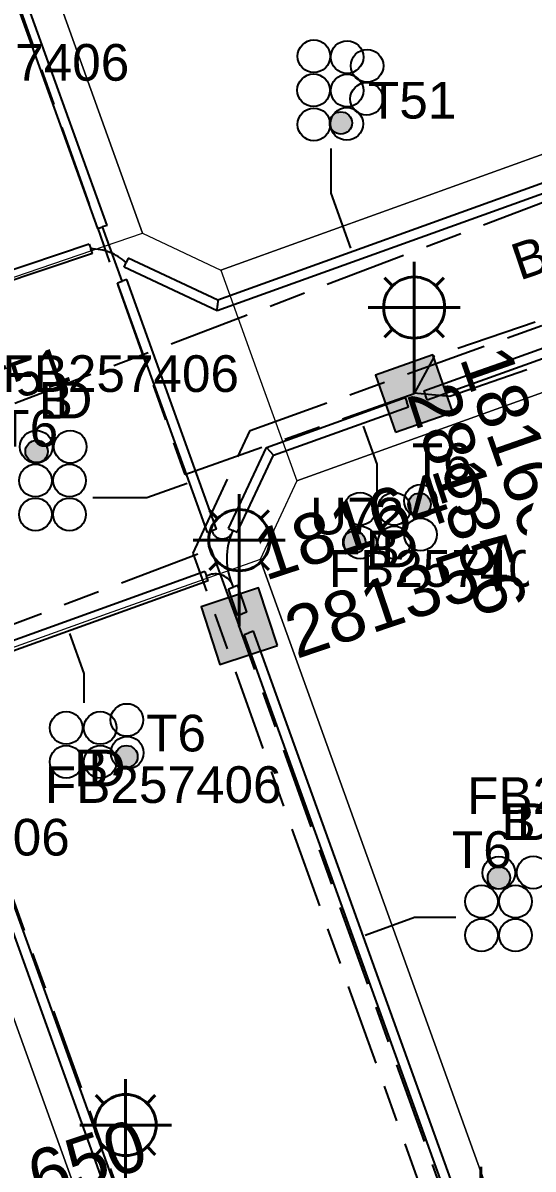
# Model space of a CAD drawing. Header units: metres. Extents: x 300268 to 302887, y 6172399 to 6173904.
# Drawn here: x 301276.6 to 301301.6, y 6173227.4 to 6173283.6 of the extents above; entities that cross this region are included whole.
import ezdxf
from ezdxf.enums import TextEntityAlignment as Align

# ---------------------------------------------------------------- set-up
doc = ezdxf.new("R2010")
doc.units = ezdxf.units.M
doc.linetypes.add('Cable Exist UG', pattern=[8.2, 4, -1.2, 1.8, -1.2])
doc.linetypes.add('Dash', pattern=[5, 3, -2])
doc.layers.get('0').update_dxf_attribs({"color": 6})
for name, color, linetype, lineweight in [('Cadastre Buildings_SP_EXT', 9, 'Continuous', 5), ('Cadastre Land Parcels_SP_EXT', 9, 'Continuous', 5), ('Cadastre Roads_SP_EXT', 9, 'Continuous', 5)]:
    doc.layers.add(name, color=color, linetype=linetype, lineweight=lineweight)
for name, color, linetype in [('Duct_SP_EXT', 7, 'Continuous'), ('Equip_SL_EXT', 7, 'Continuous'), ('Equip_SP_SL_EXT', 7, 'Continuous'), ('Mains_HV_EXT', 7, 'Continuous'), ('Mains_LV_EXT', 7, 'Continuous'), ('Mains_SL_EXT', 7, 'Continuous'), ('SupportsUG_SP_LV_SL_EXT', 7, 'Continuous'), ('Trench_SP_EXT', 7, 'Continuous')]:
    doc.layers.add(name, color=color, linetype=linetype)
doc.styles.add('COLUMN_LABEL', font='arial.ttf')
doc.styles.add('iecARIAL', font='arial.ttf', dxfattribs={"height": 2})
doc.styles.add('IESYMBOL1', font='isocp.shx')
doc.styles.add('POLE_LABEL', font='arial.ttf')
doc.styles.add('SLCP_LABEL', font='arial.ttf', dxfattribs={"height": 3.5})
doc.styles.get("Standard").update_dxf_attribs({"font": 'arial.ttf'})

# ---------------------------------------------------------------- blocks, each defined once
blk = doc.blocks.new('COLUMN_EXT')
blk.add_hatch(color=256).paths.add_polyline_path([(-1.485, 1.485), (-1.485, -1.485), (1.485, -1.485), (1.485, 1.485)])
blk.add_lwpolyline([(-1.485, -1.485), (1.485, -1.485), (1.485, 1.485), (-1.485, 1.485)], close=True)
for tag, height, style, flags, p in [('ASSET_NUM', 2.5, 'COLUMN_LABEL', 8, (2, 2)), ('STRUCTURE_PLANT_NUMBER', 0.2, 'POLE_LABEL', 9, (1.813, 0.031)), ('STREET_CODE', 0.2, 'COLUMN_LABEL', 9, (1.813, -0.2))]:
    blk.add_attdef(tag, text='', height=height, dxfattribs=dict(style=style, flags=flags)).set_placement(p, align=Align.MIDDLE_LEFT)
at = {"flags": 9}
for tag, p in [('OWNED_BY', (1.813, -0.6)), ('COLUMN_TYPE', (1.813, -0.4)), ('STATE', (1.813, -0.8)), ('USAGE', (1.813, -1)), ('LEGEND', (1.813, -1.2)), ('STREETNAME', (1.813, -1.6)), ('LOCATION', (1.813, -1.4)), ('SUBURB', (1.813, -1.8)), ('NOTES', (1.813, -2))]:
    blk.add_attdef(tag, text='', height=0.2, dxfattribs=at).set_placement(p, align=Align.MIDDLE_LEFT)
at = {"flags": 1}
blk.add_attdef('Z', (1.813, -2.351), '', height=0.2, dxfattribs=at)
blk = doc.blocks.new('DUCT_EXT')
blk.add_circle((0, 0.8), 0.8)
at = {"flags": 1}
blk.add_attdef('Z', (0, 0), '', height=0.2, dxfattribs=at)
at = {"flags": 9}
for tag, p in [('DUCT_CODE', (0, 0)), ('XSECT_TYPE', (0, -0.2)), ('STATE', (0, -0.6)), ('FB_REFERENCE', (0, -0.4)), ('NOTES', (0, -0.8))]:
    blk.add_attdef(tag, text='', height=0.2, dxfattribs=at).set_placement(p, align=Align.MIDDLE_LEFT)
blk = doc.blocks.new('SL_LANTERN_EXT')
at = {"lineweight": 40}
for p, q in [((0, 1.968), (0, 6.468)), ((-1.459, 5.676), (-1.061, 5.278)), ((1.458, 5.676), (1.06, 5.278)), ((-2.25, 4.218), (2.25, 4.218)), ((-1.459, 2.759), (-1.061, 3.157)), ((1.458, 2.759), (1.06, 3.157)), ((0, 0), (0, 2.721))]:
    blk.add_line(p, q, dxfattribs=at)
blk.add_circle((0, 4.218), 1.5, dxfattribs=at)
at = {"style": 'iecARIAL', "flags": 8}
blk.add_attdef('ASSET_NUM', (1.5, 1.5), '', height=2.5, dxfattribs=at)
for tag, p, height, flags in [('CONSTRUCTED_VOLTAGE', (0.981, -0.653), 0.2, 9), ('CONTROL_TYPE', (0.981, -0.853), 0.2, 9), ('LANTERN_PURPOSE', (0.981, -1.053), 0.2, 9), ('LANTERN_TYPE', (0.981, -1.253), 0.2, 9), ('LNUMBER', (2.181, -3.253), 2.5, 8), ('OPERATING_VOLTAGE', (0.981, -1.653), 0.2, 9), ('ORIENTATION', (0.981, -1.853), 0.2, 9), ('NO_PHASES', (0.981, -1.453), 0.2, 9), ('OWNED_BY', (0.981, -2.053), 0.2, 9), ('STATE', (0.981, -2.253), 0.2, 9), ('CEXIST', (0.981, -2.653), 0.2, 9), ('CNEW', (0.981, -2.853), 0.2, 9), ('USAGE', (0.981, -2.453), 0.2, 9), ('CNUMBER', (0.981, -3.053), 0.2, 9), ('CREMOVE', (0.981, -3.253), 0.2, 9), ('CREPLACE', (0.981, -3.453), 0.2, 9), ('LKINGHEIGHT', (0.981, -3.653), 0.2, 9), ('LBRACKET', (0.981, -3.853), 0.2, 9), ('LBRACKETVOCAB', (0.981, -4.053), 0.2, 9), ('LCATEGORY', (0.981, -4.253), 0.2, 9), ('LCHARGE1', (0.981, -4.453), 0.2, 9), ('LCHARGE1PERCENT', (0.981, -4.653), 0.2, 9), ('LCHARGE2', (0.981, -4.853), 0.2, 9), ('LCHARGE2PERCENT', (0.981, -5.053), 0.2, 9), ('LCHARGE3', (0.981, -5.253), 0.2, 9), ('LCHARGE3PERCENT', (0.981, -5.453), 0.2, 9), ('LEXIST', (0.981, -5.653), 0.2, 9), ('LLAMP', (0.981, -5.853), 0.2, 9), ('LLAMPVOCAB', (0.981, -6.053), 0.2, 9), ('LMAST', (0.981, -6.253), 0.2, 9), ('LMASTVOCAB', (0.981, -6.453), 0.2, 9), ('LNEW', (0.981, -6.653), 0.2, 9), ('LANTNUMBER', (0.981, -6.853), 0.2, 9), ('LOUTREACH', (0.981, -7.253), 0.2, 9), ('LOUTREACHVOCAB', (0.981, -7.453), 0.2, 9), ('LRATECODE', (0.981, -7.653), 0.2, 9), ('LREMOVE', (0.981, -7.853), 0.2, 9), ('LREPLACE', (0.981, -8.053), 0.2, 9), ('LTYPE', (0.981, -8.253), 0.2, 9), ('LTYPEVOCAB', (0.981, -8.453), 0.2, 9), ('LEGEND', (0.981, -8.653), 0.2, 9), ('LOCATION', (0.981, -8.853), 0.2, 9), ('NOTES', (0.981, -9.053), 0.2, 9), ('STREETNAME', (0.981, -9.253), 0.2, 9), ('SUBURB', (0.981, -9.453), 0.2, 1)]:
    blk.add_attdef(tag, p, '', height=height, dxfattribs=dict(flags=flags))
blk = doc.blocks.new('CABLE_LARGE_EXT')
h = blk.add_hatch(color=256)
edge = h.paths.add_edge_path()
edge.add_arc((0, 0.55), 0.55, 0, 360)
blk.add_circle((0, 0.55), 0.55)
at = {"flags": 1}
blk.add_attdef('Z', (0, 0), '', height=0.2, dxfattribs=at)
at = {"flags": 9}
for tag, p in [('COND_CODE', (0, 0)), ('XSECT_SIZE', (0, -0.6)), ('STATE', (0, -0.4)), ('FB_REFERENCE', (0, -0.2)), ('NOTES', (0, -0.8))]:
    blk.add_attdef(tag, text='', height=0.2, dxfattribs=at).set_placement(p, align=Align.MIDDLE_LEFT)
blk = doc.blocks.new('SLCP_ZELL_EXT')
blk.add_wipeout([(-0.236, 7.5), (-0.706, 7.47), (-1.174, 7.411), (-1.637, 7.323), (-2.093, 7.206), (-2.542, 7.06), (-2.98, 6.887), (-3.407, 6.686), (-3.82, 6.459), (-4.218, 6.206), (-4.599, 5.929), (-4.962, 5.629), (-5.306, 5.306), (-5.629, 4.962), (-5.929, 4.599), (-6.206, 4.218), (-6.459, 3.82), (-6.686, 3.407), (-6.887, 2.98), (-7.06, 2.542), (-7.206, 2.093), (-7.323, 1.637), (-7.411, 1.174), (-7.47, 0.706), (-7.5, 0.236), (-7.5, -0.236), (-7.47, -0.706), (-7.411, -1.174), (-7.323, -1.637), (-7.206, -2.093), (-7.06, -2.542), (-6.887, -2.98), (-6.686, -3.407), (-6.459, -3.82), (-6.206, -4.218), (-5.929, -4.599), (-5.629, -4.962), (-5.306, -5.306), (-4.962, -5.629), (-4.599, -5.929), (-4.218, -6.206), (-3.82, -6.459), (-3.407, -6.686), (-2.98, -6.887), (-2.542, -7.06), (-2.093, -7.206), (-1.637, -7.323), (-1.174, -7.411), (-0.706, -7.47), (-0.236, -7.5), (0.236, -7.5), (0.706, -7.47), (1.174, -7.411), (1.637, -7.323), (2.093, -7.206), (2.542, -7.06), (2.98, -6.887), (3.407, -6.686), (3.82, -6.459), (4.218, -6.206), (4.599, -5.929), (4.962, -5.629), (5.306, -5.306), (5.629, -4.962), (5.929, -4.599), (6.206, -4.218), (6.459, -3.82), (6.686, -3.407), (6.887, -2.98), (7.06, -2.542), (7.206, -2.093), (7.323, -1.637), (7.411, -1.174), (7.47, -0.706), (7.5, -0.236), (7.5, 0.236), (7.47, 0.706), (7.411, 1.174), (7.323, 1.637), (7.206, 2.093), (7.06, 2.542), (6.887, 2.98), (6.686, 3.407), (6.459, 3.82), (6.206, 4.218), (5.929, 4.599), (5.629, 4.962), (5.306, 5.306), (4.962, 5.629), (4.599, 5.929), (4.218, 6.206), (3.82, 6.459), (3.407, 6.686), (2.98, 6.887), (2.542, 7.06), (2.093, 7.206), (1.637, 7.323), (1.174, 7.411), (0.706, 7.47), (0.236, 7.5)])
at = {"linetype": 'Dash', "lineweight": 40, "ltscale": 0.7}
for p, q in [((0, 4.109), (0, -4.109)), ((-4.109, 0), (4.109, 0))]:
    blk.add_line(p, q, dxfattribs=at)
blk.add_circle((0, 0), 4.109, dxfattribs=at)
at = {"lineweight": 40, "style": 'IESYMBOL1'}
for s, p in [('P', (-1.604, 0)), ('Z', (1.702, 0)), ('60', (-1.612, -3.312))]:
    blk.add_text(s, height=2, dxfattribs=at).set_placement(p, align=Align.BOTTOM_CENTER)
at = {"style": 'SLCP_LABEL'}
for tag, height, flags, p in [('ASSET_NUM', 2.5, 8, (2, 2)), ('STREET_CODE', 0.2, 9, (0, -0.2))]:
    blk.add_attdef(tag, text='', height=height, dxfattribs=dict(at, flags=flags)).set_placement(p, align=Align.MIDDLE_LEFT)
at = {"flags": 1}
blk.add_attdef('Z', (0, 0), '', height=0.2, dxfattribs=at)
at = {"flags": 9}
for tag, p in [('CONSTRUCTED_VOLTAGE', (0, -0.4)), ('CONTROL_TYPE', (0, -0.6)), ('OPERATING_VOLTAGE', (0, -1)), ('ORIENTATION', (0, -1.2)), ('NO_PHASES', (0, -0.8)), ('OWNED_BY', (0, -1.4)), ('USAGE', (0, -1.6)), ('STATE', (0, -2)), ('LOCATION', (0, -1.8)), ('NOTES', (0, -2.2))]:
    blk.add_attdef(tag, text='', height=0.2, dxfattribs=at).set_placement(p, align=Align.MIDDLE_LEFT)

msp = doc.modelspace()

# ---------------------------------------------------------------- linework, layer by layer
at = {"layer": 'Cadastre Buildings_SP_EXT', "linetype": 'Continuous'}
msp.add_lwpolyline([(301311.912, 6173280.678), (301314.204, 6173285.556), (301310.412, 6173312.291), (301308.202, 6173311.739), (301305.994, 6173311.179), (301303.788, 6173310.612), (301301.584, 6173310.037), (301299.382, 6173309.455), (301297.181, 6173308.865), (301294.982, 6173308.269), (301292.786, 6173307.665), (301290.592, 6173307.054), (301288.4, 6173306.435), (301286.21, 6173305.81), (301284.021, 6173305.176), (301281.835, 6173304.535), (301279.651, 6173303.888), (301277.47, 6173303.233), (301274.196, 6173296.284), (301282.475, 6173273.269), (301286.317, 6173271.46), (301311.912, 6173280.678)], close=True, dxfattribs=at)
at = {"layer": 'Cadastre Land Parcels_SP_EXT', "linetype": 'Continuous'}
msp.add_lwpolyline([(301341.976, 6173203.073), (301318.196, 6173269.13), (301315.64, 6173270.329), (301290.045, 6173261.121), (301288.238, 6173257.273), (301311.69, 6173192.166), (301341.976, 6173203.073)], close=True, dxfattribs=at)
msp.add_lwpolyline([(301300.496, 6173155.16), (301300.613, 6173157.619), (301300.6, 6173160.08), (301300.458, 6173162.539), (301300.189, 6173164.984), (301299.792, 6173167.413), (301299.267, 6173169.818), (301298.617, 6173172.192), (301297.845, 6173174.529), (301270.346, 6173250.874)], dxfattribs=at)
at = {"layer": 'Cadastre Roads_SP_EXT', "linetype": 'Continuous'}
for points in [[(301274.958, 6173270.698), (301282.475, 6173273.269), (301274.196, 6173296.284), (301277.47, 6173303.233), (301253.138, 6173295.049), (301235.68, 6173289.156), (301259.994, 6173277.86), (301260.273, 6173277.339), (301260.547, 6173276.814), (301260.814, 6173276.287), (301261.076, 6173275.756), (301261.331, 6173275.223), (301261.579, 6173274.686), (301261.821, 6173274.147), (301262.057, 6173273.604), (301262.286, 6173273.059), (301262.509, 6173272.512), (301262.726, 6173271.961), (301262.935, 6173271.409), (301263.139, 6173270.853), (301264.495, 6173267.118), (301274.958, 6173270.698)], [(301315.64, 6173270.329), (301313.733, 6173275.623), (301311.912, 6173280.678), (301286.317, 6173271.46), (301288.139, 6173266.407), (301290.045, 6173261.121), (301315.64, 6173270.329)], [(301305.552, 6173176.396), (301316.423, 6173179.028), (301311.69, 6173192.166), (301288.238, 6173257.273), (301280.751, 6173254.595), (301270.346, 6173250.874), (301297.845, 6173174.529), (301305.552, 6173176.396)]]:
    msp.add_lwpolyline(points, close=True, dxfattribs=at)
at = {"layer": 'Duct_SP_EXT'}
for p, q in [((301280.741, 6173273.654), (301276.35, 6173285.85)), ((301280.29, 6173273.492), (301275.898, 6173285.687)), ((301312.86, 6173279.09), (301286.141, 6173269.463)), ((301312.698, 6173279.542), (301286.165, 6173269.982)), ((301280.29, 6173273.492), (301280.516, 6173273.573)), ((301280.741, 6173273.654), (301280.516, 6173273.573)), ((301279.865, 6173272.724), (301267.103, 6173268.454)), ((301280.018, 6173272.269), (301267.255, 6173267.999)), ((301279.865, 6173272.724), (301279.941, 6173272.496)), ((301280.018, 6173272.269), (301279.941, 6173272.496)), ((301296.273, 6173265.541), (301315.659, 6173272.523)), ((301281.572, 6173271.61), (301281.674, 6173271.828)), ((301281.776, 6173272.045), (301281.674, 6173271.828)), ((301286.165, 6173269.982), (301281.776, 6173272.045)), ((301296.436, 6173265.09), (301315.635, 6173272.004)), ((301286.141, 6173269.463), (301281.572, 6173271.61)), ((301281.249, 6173270.827), (301281.475, 6173270.908)), ((301285.657, 6173258.59), (301281.249, 6173270.827)), ((301281.701, 6173270.99), (301281.475, 6173270.908)), ((301286.109, 6173258.753), (301281.701, 6173270.99)), ((301286.141, 6173269.463), (301286.153, 6173269.722)), ((301286.165, 6173269.982), (301286.153, 6173269.722)), ((301296.273, 6173265.541), (301296.354, 6173265.315)), ((301288.553, 6173262.761), (301295.348, 6173265.208)), ((301295.348, 6173265.208), (301295.429, 6173264.982)), ((301295.511, 6173264.756), (301295.429, 6173264.982)), ((301296.436, 6173265.09), (301296.354, 6173265.315)), ((301288.903, 6173262.377), (301295.511, 6173264.756)), ((301286.685, 6173258.788), (301288.553, 6173262.761)), ((301288.553, 6173262.761), (301288.728, 6173262.569)), ((301287.119, 6173258.584), (301288.903, 6173262.377)), ((301288.903, 6173262.377), (301288.728, 6173262.569)), ((301286.685, 6173258.788), (301286.902, 6173258.686)), ((301285.657, 6173258.59), (301285.883, 6173258.672)), ((301286.109, 6173258.753), (301285.883, 6173258.672)), ((301287.119, 6173258.584), (301286.902, 6173258.686)), ((301285.529, 6173256.674), (301273.13, 6173252.208)), ((301285.529, 6173256.674), (301285.61, 6173256.448)), ((301285.692, 6173256.222), (301273.293, 6173251.757)), ((301285.692, 6173256.222), (301285.61, 6173256.448)), ((301287.151, 6173255.986), (301286.923, 6173255.909)), ((301287.596, 6173254.675), (301287.151, 6173255.986)), ((301286.696, 6173255.832), (301286.923, 6173255.909)), ((301287.142, 6173254.52), (301286.696, 6173255.832)), ((301287.142, 6173254.52), (301287.369, 6173254.598)), ((301287.596, 6173254.675), (301287.369, 6173254.598)), ((301287.913, 6173253.743), (301287.687, 6173253.662)), ((301299.467, 6173221.662), (301287.913, 6173253.743)), ((301287.461, 6173253.581), (301287.687, 6173253.662)), ((301299.015, 6173221.499), (301287.461, 6173253.581)), ((301281.411, 6173225.767), (301272.334, 6173250.97)), ((301280.96, 6173225.604), (301271.883, 6173250.808))]:
    msp.add_line(p, q, dxfattribs=at)
for points in [[(301291.703, 6173277.424), (301291.703, 6173275.226), (301292.673, 6173272.535)], [(301293.976, 6173260.43), (301293.976, 6173261.946), (301293.304, 6173263.812)], [(301280.047, 6173260.303), (301282.691, 6173260.303), (301284.66, 6173261.012)], [(301279.619, 6173250.236), (301279.619, 6173251.668), (301278.91, 6173253.634)], [(301297.833, 6173239.703), (301295.819, 6173239.703), (301293.386, 6173238.827)]]:
    msp.add_lwpolyline(points, dxfattribs=at)
at = {"layer": 'Mains_SL_EXT', "linetype": 'Cable Exist UG'}
for points in [[(301275.793, 6173286.18), (301284.556, 6173261.435), (301295.796, 6173265.404)], [(301269.756, 6173258.253), (301281.648, 6173225.31)], [(301269.756, 6173258.253), (301272.428, 6173257.058), (301273.781, 6173253.201), (301285.822, 6173257.781), (301287.219, 6173253.995)], [(301299.068, 6173221.005), (301287.219, 6173253.995)]]:
    msp.add_lwpolyline(points, dxfattribs=at)
at = {"layer": 'Trench_SP_EXT', "linetype": 'Cable Exist UG'}
msp.add_lwpolyline([(301281.475, 6173270.908), (301280.516, 6173273.573)], dxfattribs=at)
for points in [[(301279.941, 6173272.496, -0.191477), (301281.674, 6173271.828)], [(301286.835, 6173258.525, -0.667104), (301285.883, 6173258.672)], [(301286.923, 6173255.909, -0.218572), (301286.902, 6173258.686)], [(301285.61, 6173256.448, -0.38749), (301286.827, 6173256.138)]]:
    msp.add_lwpolyline(points, format="xyb", dxfattribs=at)

# ---------------------------------------------------------------- block references
at = {"layer": 'Duct_SP_EXT'}
for name, p in [('DUCT_EXT', (301290.881, 6173281.145)), ('DUCT_EXT', (301292.507, 6173281.107)), ('DUCT_EXT', (301293.488, 6173280.676)), ('DUCT_EXT', (301290.862, 6173279.48)), ('DUCT_EXT', (301292.507, 6173279.461)), ('DUCT_EXT', (301293.463, 6173279.056)), ('DUCT_EXT', (301290.879, 6173277.803)), ('CABLE_LARGE_EXT', (301292.205, 6173278.124)), ('DUCT_EXT', (301292.49, 6173277.829)), ('DUCT_EXT', (301277.268, 6173261.995)), ('DUCT_EXT', (301278.936, 6173261.996)), ('CABLE_LARGE_EXT', (301277.288, 6173262.015)), ('DUCT_EXT', (301277.23, 6173260.333)), ('DUCT_EXT', (301278.903, 6173260.334)), ('DUCT_EXT', (301293.144, 6173258.95)), ('DUCT_EXT', (301294.816, 6173258.955)), ('DUCT_EXT', (301296.105, 6173259.336)), ('CABLE_LARGE_EXT', (301296.054, 6173259.421)), ('DUCT_EXT', (301277.23, 6173258.679)), ('DUCT_EXT', (301278.899, 6173258.679)), ('DUCT_EXT', (301293.144, 6173257.305)), ('DUCT_EXT', (301294.813, 6173257.305)), ('DUCT_EXT', (301296.105, 6173257.687)), ('CABLE_LARGE_EXT', (301292.859, 6173257.567)), ('DUCT_EXT', (301278.738, 6173248.203)), ('DUCT_EXT', (301280.404, 6173248.202)), ('DUCT_EXT', (301281.712, 6173248.594)), ('DUCT_EXT', (301278.738, 6173246.546)), ('DUCT_EXT', (301280.409, 6173246.546)), ('DUCT_EXT', (301281.727, 6173246.983)), ('CABLE_LARGE_EXT', (301281.687, 6173247.045)), ('DUCT_EXT', (301299.949, 6173241.102)), ('DUCT_EXT', (301301.633, 6173241.118)), ('CABLE_LARGE_EXT', (301299.949, 6173241.102)), ('DUCT_EXT', (301299.094, 6173239.688)), ('DUCT_EXT', (301300.761, 6173239.688)), ('DUCT_EXT', (301299.092, 6173238.034)), ('DUCT_EXT', (301300.761, 6173238.034))]:
    msp.add_blockref(name, p, dxfattribs=at)
at = {"layer": 'Equip_SP_SL_EXT'}
ref = msp.add_blockref('SL_LANTERN_EXT', (301295.796, 6173265.404), dxfattribs=at)
ref.add_attrib('ASSET_NUM', '181600', dxfattribs={"layer": '0', "height": 2.5, "rotation": 289.31, "style": 'iecARIAL'}).set_placement((301297.296, 6173266.904), align=Align.BOTTOM_LEFT)
ref = msp.add_blockref('SL_LANTERN_EXT', (301287.219, 6173253.995), dxfattribs=at)
ref.add_attrib('ASSET_NUM', '181649', dxfattribs={"layer": '0', "height": 2.5, "rotation": 18.1783, "style": 'iecARIAL'}).set_placement((301288.719, 6173255.495), align=Align.BOTTOM_LEFT)
ref = msp.add_blockref('SL_LANTERN_EXT', (301281.648, 6173225.31), dxfattribs=at)
ref.add_attrib('ASSET_NUM', '181650', dxfattribs={"layer": '0', "height": 2.5, "rotation": 18.3857, "style": 'iecARIAL'}).set_placement((301283.148, 6173226.81), align=Align.BOTTOM_RIGHT)
ref = msp.add_blockref('SL_LANTERN_EXT', (301299.068, 6173221.005), dxfattribs=at)
ref.add_attrib('ASSET_NUM', '181651', dxfattribs={"layer": '0', "height": 2.5, "rotation": 18.1783, "style": 'iecARIAL'}).set_placement((301300.568, 6173222.505), align=Align.BOTTOM_LEFT)
at = {"layer": 'SupportsUG_SP_LV_SL_EXT'}
ref = msp.add_blockref('COLUMN_EXT', (301295.796, 6173265.404), dxfattribs=dict(at, rotation=19.34578353406959))
ref.add_attrib('ASSET_NUM', '281356', dxfattribs={"layer": '0', "height": 2.5, "rotation": 288.1421, "style": 'COLUMN_LABEL'}).set_placement((301297.796, 6173266.154), align=Align.TOP_LEFT)
ref = msp.add_blockref('COLUMN_EXT', (301287.219, 6173253.995), dxfattribs=dict(at, rotation=108.0696389698409))
ref.add_attrib('ASSET_NUM', '281357', dxfattribs={"layer": '0', "height": 2.5, "rotation": 18.6795, "style": 'COLUMN_LABEL'}).set_placement((301289.219, 6173254.745), align=Align.TOP_LEFT)

# ---------------------------------------------------------------- texts
at = {"layer": 'Cadastre Roads_SP_EXT'}
msp.add_text('BURRA PL', height=1.8, rotation=18.6773, dxfattribs=at).set_placement((301300.964, 6173270.936))
at = {"layer": 'Duct_SP_EXT'}
for s, p in [('FB257406', (301270.226, 6173280.747)), ('T51', (301293.53, 6173278.892)), ('FB257406', (301275.607, 6173265.483)), ('B', (301277.389, 6173264.17)), ('D', (301278.205, 6173264.185)), ('T6', (301275.408, 6173262.801)), ('T6', (301295.676, 6173261.168)), ('U72', (301290.69, 6173258.494)), ('B', (301293.421, 6173256.882)), ('D', (301294.176, 6173256.885)), ('FB257406', (301291.606, 6173255.924)), ('T6', (301282.654, 6173247.85)), ('B', (301279.122, 6173246.139)), ('D', (301279.829, 6173246.139)), ('FB257406', (301277.692, 6173245.326)), ('FB257406', (301298.389, 6173244.787)), ('B', (301300.073, 6173243.505)), ('D', (301300.83, 6173243.505)), ('FB257406', (301267.308, 6173242.745)), ('T6', (301297.644, 6173242.138))]:
    msp.add_text(s, height=1.8, dxfattribs=at).set_placement(p)
at = {"layer": 'Mains_LV_EXT'}
msp.add_text('T51', height=1.8, rotation=19.716, dxfattribs=at).set_placement((301274.971, 6173264.613))

# ---------------------------------------------------------------- next in the draw order: block references
at = {"layer": 'Equip_SL_EXT'}
ref = msp.add_blockref('SLCP_ZELL_EXT', (301308.764, 6173257.64), dxfattribs=at)
ref.add_attrib('ASSET_NUM', '7296', dxfattribs={"layer": '0', "height": 2.5, "style": 'SLCP_LABEL'}).set_placement((301310.764, 6173258.39), align=Align.TOP_RIGHT)

# ---------------------------------------------------------------- next in the draw order: linework, layer by layer
at = {"layer": 'Mains_HV_EXT', "linetype": 'Cable Exist UG'}
msp.add_lwpolyline([(301313.777, 6173133.47), (301316.13, 6173151.517), (301313.297, 6173178.524), (301284.961, 6173257.582), (301287.757, 6173263.584), (301315.717, 6173273.664), (301318.456, 6173272.393), (301320.517, 6173271.424), (301321.558, 6173268.683), (301314.527, 6173266.459), (301313.821, 6173264.73)], dxfattribs=at)
at = {"layer": 'Mains_LV_EXT', "linetype": 'Cable Exist UG'}
msp.add_lwpolyline([(301262.401, 6173277.29), (301268.548, 6173262.01), (301313.356, 6173279.07)], dxfattribs=at)
at = {"layer": 'Mains_SL_EXT', "linetype": 'Cable Exist UG'}
for points in [[(301322.641, 6173292.98), (301321.007, 6173289.752), (301322.407, 6173281.371), (301319.154, 6173280.785), (301315.224, 6173279.781), (301317.233, 6173274.233), (301296.78, 6173267.215), (301295.796, 6173265.404)], [(301295.786, 6173265.443), (301297.539, 6173265.282), (301315.334, 6173271.413), (301318.729, 6173269.677), (301321.542, 6173262.194), (301308.764, 6173257.64)]]:
    msp.add_lwpolyline(points, dxfattribs=at)

doc.saveas('drawing.dxf')
